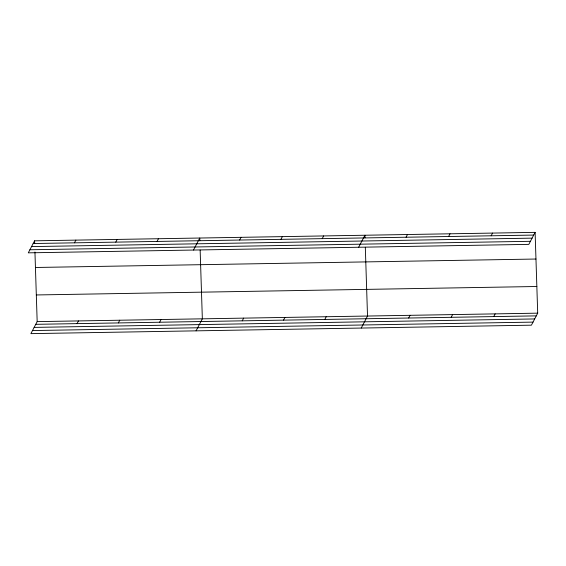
<?xml version="1.0" encoding="UTF-8"?>
<svg xmlns="http://www.w3.org/2000/svg" width="566" height="566" viewBox="0 0 566 566"><rect width="100%" height="100%" fill="white"/><g stroke="black" fill="none" stroke-linecap="round" stroke-linejoin="round"><path stroke-width="0.85" d="M34.583 240.819L28.3 252.839L528.828 244.378L535.111 232.364L34.583 240.819L34.668 243.401M74.457 242.835L75.872 240.125M34.943 252.004L37.172 321.622L30.889 333.636L531.417 325.181L537.7 313.161L535.111 232.364M115.754 242.135L117.169 239.425M77.047 323.632L78.469 320.922M157.044 241.434L158.459 238.732M118.344 322.931L119.759 320.222M193.473 250.045L199.756 238.031L199.84 240.614M159.633 322.238L161.055 319.528M239.63 240.041L241.052 237.331M196.062 330.841L202.345 318.828L200.145 250.073M280.927 239.347L282.342 236.638M242.227 320.837L243.642 318.134M322.224 238.647L323.639 235.937M283.516 320.144L284.931 317.434M358.646 247.257L364.928 235.237L365.013 237.819M324.813 319.443L326.228 316.734M406.055 237.232L407.478 234.522M361.242 328.054L367.518 316.04L365.318 247.278M448.605 236.51L450.02 233.8M408.652 318.028L410.067 315.319M491.147 235.796L492.562 233.086M451.194 317.307L452.609 314.604M493.736 316.592L495.158 313.882M33.168 243.529L533.696 235.074M31.562 246.599L532.09 238.145M29.906 249.769L530.434 241.307M35.439 267.485L535.967 259.03M36.316 294.957L536.844 286.502M37.172 321.622L537.7 313.161M35.757 324.325L536.285 315.87M34.151 327.403L534.679 318.941M32.495 330.565L533.023 322.111"/></g></svg>
